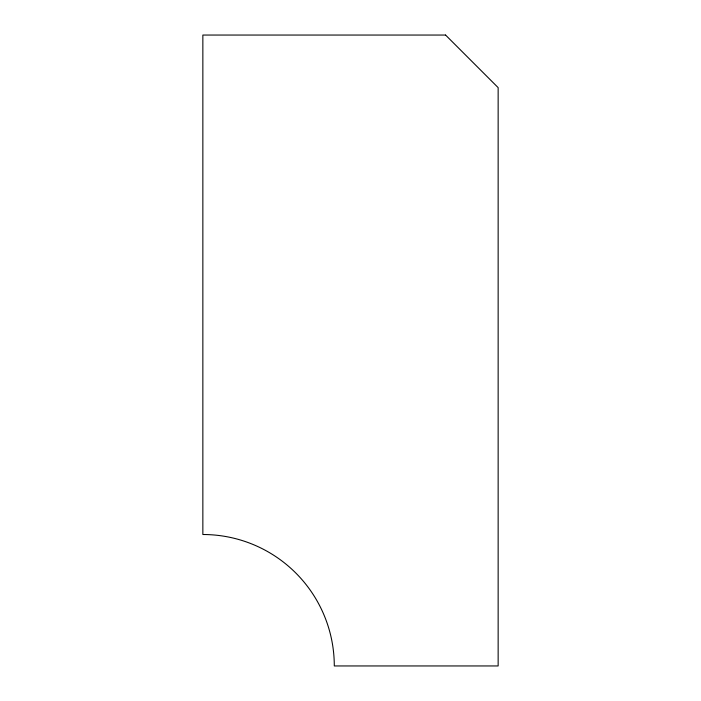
<?xml version="1.0" encoding="UTF-8"?>
<svg xmlns="http://www.w3.org/2000/svg" width="701" height="701" viewBox="0 0 701 701"><rect width="100%" height="100%" fill="white"/><g stroke="black" fill="none" stroke-linecap="round" stroke-linejoin="round"><path stroke-width="1.05" d="M445.573 35.05L202.852 35.05L202.852 534.512A131.438 131.438 0 0 1 334.289 665.95L498.148 665.95L498.148 87.625L445.573 35.05"/></g></svg>
